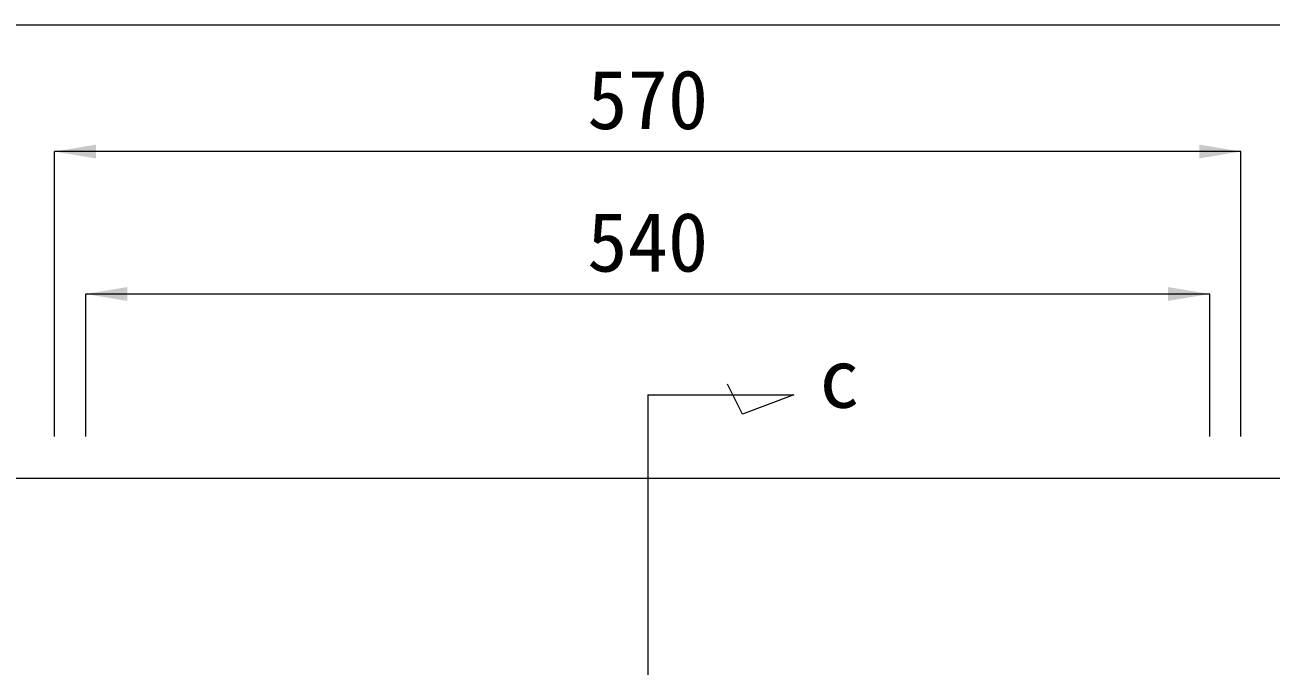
# Model space of a CAD drawing. Units: millimetres at full size. Extents: x 5964 to 125098, y -10801 to 28073.
# Drawn here: x 99791 to 100389, y 8812 to 9120 of the extents above; entities that cross this region are included whole.
import ezdxf
from ezdxf.enums import TextEntityAlignment as Align

# ---------------------------------------------------------------- set-up
doc = ezdxf.new("R2010")
doc.units = ezdxf.units.MM
doc.header["$LTSCALE"] = 19
for name, color, linetype, lineweight in [('0_2', 7, 'Continuous', 20), ('寸法引出', 7, 'Continuous', 9), ('寸法線', 7, 'Continuous', 9), ('本体', 2, 'Continuous', 9)]:
    doc.layers.add(name, color=color, linetype=linetype, lineweight=lineweight)
doc.styles.add('ＭＳ ゴシック', font='')
doc.styles.get('ＭＳ ゴシック').set_extended_font_data('MS Gothic')

# ---------------------------------------------------------------- blocks, each defined once
blk = doc.blocks.new('filled_arrow')
at = {"color": 0, "linetype": 'Continuous', "lineweight": -2}
blk.add_solid([(7.5, 1.25), (0, 0), (7.5, -1.25)], dxfattribs=at)

msp = doc.modelspace()

# ---------------------------------------------------------------- linework, layer by layer
at = {"layer": '寸法引出'}
for p, q in [((100135.19, 8933.46), (100128.03, 8947.78)), ((100089.69, 8942.66), (100089.69, 8538.73)), ((100089.69, 8942.66), (100159.94, 8942.66)), ((100118.3, 8942.66), (100159.94, 8942.66)), ((100159.94, 8942.66), (100135.19, 8933.46))]:
    msp.add_line(p, q, dxfattribs=at)
at = {"layer": '寸法線'}
for p, q in [((99590.69, 9120.4), (100588.69, 9120.4)), ((100374.69, 9059.58), (99804.69, 9059.58)), ((99804.69, 8922.69), (99804.69, 9059.58)), ((100374.69, 8922.69), (100374.69, 9059.58)), ((99819.69, 8991.14), (100359.69, 8991.14)), ((99819.69, 8922.69), (99819.69, 8991.14)), ((100359.69, 8922.69), (100359.69, 8991.14))]:
    msp.add_line(p, q, dxfattribs=at)
at = {"layer": '本体', "lineweight": 20}
msp.add_line((99596.69, 8902.69), (100582.69, 8902.69), dxfattribs=at)

# ---------------------------------------------------------------- block references
at = {"layer": '寸法線', "xscale": 2.67, "yscale": 2.67}
for p in [(99804.69, 9059.58), (99819.69, 8991.14)]:
    msp.add_blockref('filled_arrow', p, dxfattribs=at)
at = {"layer": '寸法線', "xscale": 2.67, "yscale": 2.67, "rotation": 180}
for p in [(100374.69, 9059.58), (100359.69, 8991.14)]:
    msp.add_blockref('filled_arrow', p, dxfattribs=at)

# ---------------------------------------------------------------- texts
at = {"layer": '0_2', "style": 'ＭＳ ゴシック'}
msp.add_text('c', height=28.48, dxfattribs=at).set_placement((100181.83, 8950.74), align=Align.MIDDLE_CENTER)
at = {"layer": '寸法線', "style": 'ＭＳ ゴシック'}
for s, p in [('570', (100089.69, 9084.58)), ('540', (100089.69, 9016.14))]:
    msp.add_text(s, height=28.48, dxfattribs=at).set_placement(p, align=Align.MIDDLE_CENTER)

doc.saveas('drawing.dxf')
